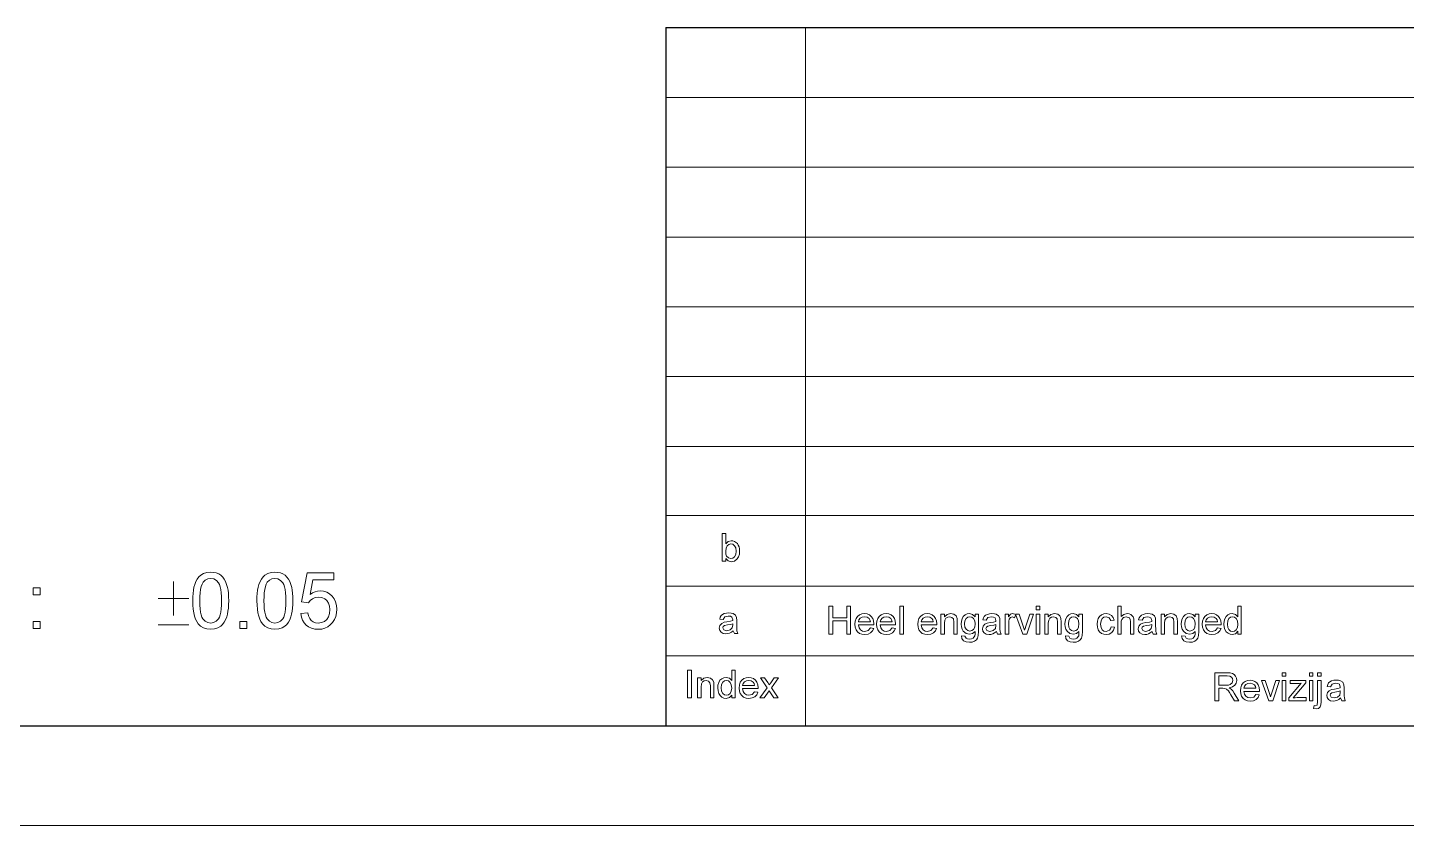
# Model space of a CAD drawing. Extents: x 0 to 594, y 0 to 575.
# Drawn here: x 330.1 to 427.9, y 0 to 56.6 of the extents above; entities that cross this region are included whole.
import ezdxf

# ---------------------------------------------------------------- set-up
doc = ezdxf.new("R2010")
doc.units = 0

msp = doc.modelspace()

# ---------------------------------------------------------------- linework, layer by layer
at = {"color": 7, "lineweight": 30}
for p, q in [((375.382, 56.571), (586.929, 56.571)), ((375.382, 56.571), (375.382, 7.071)), ((28.286, 7.071), (586.929, 7.071))]:
    msp.add_line(p, q, dxfattribs=at)
at = {"color": 7, "lineweight": 13}
for p, q in [((385.282, 56.571), (385.282, 7.071)), ((375.382, 51.621), (586.929, 51.621)), ((586.929, 46.671), (375.382, 46.671)), ((375.382, 41.721), (542.535, 41.721)), ((375.382, 36.771), (542.535, 36.771)), ((375.382, 31.821), (542.535, 31.821)), ((375.382, 26.871), (586.929, 26.871)), ((375.382, 21.971), (491.055, 21.971)), ((375.382, 16.971), (586.929, 16.971)), ((375.382, 12.021), (586.929, 12.021)), ((0, 0), (594, 0))]:
    msp.add_line(p, q, dxfattribs=at)
for points in [[(379.621, 18.726), (379.374, 18.726), (379.374, 20.705), (379.621, 20.705), (379.621, 19.97), (379.794, 20.129), (380.01, 20.182), (380.137, 20.169), (380.258, 20.13), (380.45, 19.981), (380.517, 19.876), (380.568, 19.751), (380.6, 19.611), (380.611, 19.462), (380.591, 19.237), (380.532, 19.049), (380.434, 18.897), (380.239, 18.748), (380.008, 18.698), (379.788, 18.756), (379.621, 18.931)], [(379.621, 19.451), (379.638, 19.239), (379.689, 19.096), (379.818, 18.963), (379.987, 18.918), (380.13, 18.951), (380.252, 19.049), (380.335, 19.213), (380.363, 19.442), (380.337, 19.673), (380.256, 19.835), (380.138, 19.931), (379.997, 19.963), (379.855, 19.93), (379.733, 19.831), (379.649, 19.67)], [(341.818, 15.93), (341.823, 16.201), (341.841, 16.452), (341.869, 16.682), (341.909, 16.89), (341.961, 17.078), (342.041, 17.286), (342.139, 17.465), (342.254, 17.617), (342.386, 17.74), (342.59, 17.862), (342.826, 17.935), (343.096, 17.959), (343.299, 17.945), (343.488, 17.902), (343.663, 17.831), (343.819, 17.733), (343.95, 17.609), (344.056, 17.46), (344.144, 17.286), (344.221, 17.09), (344.285, 16.869), (344.324, 16.68), (344.351, 16.46), (344.368, 16.21), (344.373, 15.93), (344.368, 15.661), (344.351, 15.412), (344.322, 15.183), (344.283, 14.976), (344.232, 14.788), (344.152, 14.58), (344.055, 14.401), (343.94, 14.249), (343.808, 14.124), (343.604, 14.002), (343.366, 13.928), (343.096, 13.904), (342.827, 13.928), (342.59, 14), (342.383, 14.12), (342.206, 14.288), (342.103, 14.45), (342.016, 14.636), (341.944, 14.846), (341.889, 15.081), (341.849, 15.34), (341.826, 15.623)], [(346.373, 15.93), (346.379, 16.201), (346.396, 16.452), (346.425, 16.682), (346.465, 16.89), (346.517, 17.078), (346.597, 17.286), (346.694, 17.465), (346.809, 17.617), (346.941, 17.74), (347.146, 17.862), (347.382, 17.935), (347.651, 17.959), (347.854, 17.945), (348.043, 17.902), (348.218, 17.831), (348.374, 17.733), (348.505, 17.609), (348.612, 17.46), (348.7, 17.286), (348.776, 17.09), (348.841, 16.869), (348.879, 16.68), (348.907, 16.46), (348.923, 16.21), (348.929, 15.93), (348.923, 15.661), (348.906, 15.412), (348.878, 15.183), (348.838, 14.976), (348.787, 14.788), (348.708, 14.58), (348.611, 14.401), (348.496, 14.249), (348.364, 14.124), (348.159, 14.002), (347.922, 13.928), (347.651, 13.904), (347.383, 13.928), (347.145, 14), (346.938, 14.12), (346.761, 14.288), (346.658, 14.45), (346.571, 14.636), (346.5, 14.846), (346.445, 15.081), (346.405, 15.34), (346.381, 15.623)], [(349.484, 15.015), (349.984, 15.071), (350.036, 14.851), (350.117, 14.671), (350.227, 14.53), (350.366, 14.429), (350.532, 14.369), (350.726, 14.348), (350.962, 14.377), (351.162, 14.464), (351.324, 14.609), (351.444, 14.801), (351.516, 15.032), (351.54, 15.3), (351.517, 15.553), (351.45, 15.768), (351.337, 15.945), (351.18, 16.077), (350.977, 16.155), (350.73, 16.182), (350.499, 16.155), (350.31, 16.074), (350.159, 15.949), (350.04, 15.793), (349.54, 15.848), (349.929, 17.904), (351.818, 17.904), (351.818, 17.404), (350.341, 17.404), (350.15, 16.369), (350.322, 16.482), (350.499, 16.562), (350.68, 16.61), (350.865, 16.626), (351.102, 16.603), (351.321, 16.535), (351.52, 16.422), (351.7, 16.263), (351.849, 16.068), (351.955, 15.848), (352.019, 15.601), (352.04, 15.329), (352.021, 15.067), (351.964, 14.823), (351.869, 14.597), (351.735, 14.39), (351.576, 14.215), (351.395, 14.079), (351.193, 13.982), (350.969, 13.923), (350.723, 13.904), (350.472, 13.923), (350.245, 13.98), (350.043, 14.075), (349.865, 14.208), (349.716, 14.373), (349.603, 14.562), (349.526, 14.776)], [(330.496, 16.348), (330.496, 16.848), (330.996, 16.848), (330.996, 16.348)], [(342.318, 15.932), (342.324, 15.624), (342.343, 15.354), (342.374, 15.121), (342.417, 14.926), (342.474, 14.769), (342.542, 14.65), (342.703, 14.482), (342.888, 14.382), (343.096, 14.348), (343.303, 14.382), (343.488, 14.483), (343.649, 14.651), (343.717, 14.771), (343.774, 14.928), (343.817, 15.123), (343.848, 15.355), (343.867, 15.625), (343.873, 15.932), (343.867, 16.232), (343.849, 16.497), (343.819, 16.726), (343.777, 16.92), (343.722, 17.078), (343.656, 17.201), (343.496, 17.375), (343.308, 17.48), (343.09, 17.515), (342.884, 17.484), (342.704, 17.392), (342.55, 17.238), (342.479, 17.103), (342.421, 16.936), (342.376, 16.734), (342.344, 16.5), (342.324, 16.233)], [(346.873, 15.932), (346.88, 15.624), (346.898, 15.354), (346.929, 15.121), (346.973, 14.926), (347.029, 14.769), (347.098, 14.65), (347.259, 14.482), (347.443, 14.382), (347.651, 14.348), (347.859, 14.382), (348.043, 14.483), (348.204, 14.651), (348.273, 14.771), (348.329, 14.928), (348.373, 15.123), (348.404, 15.355), (348.423, 15.625), (348.429, 15.932), (348.423, 16.232), (348.405, 16.497), (348.375, 16.726), (348.332, 16.92), (348.278, 17.078), (348.211, 17.201), (348.052, 17.375), (347.863, 17.48), (347.646, 17.515), (347.44, 17.484), (347.26, 17.392), (347.106, 17.238), (347.035, 17.103), (346.977, 16.936), (346.931, 16.734), (346.899, 16.5), (346.88, 16.233)], [(380.16, 13.804), (380.025, 13.701), (379.9, 13.634), (379.775, 13.597), (379.642, 13.584), (379.441, 13.613), (379.292, 13.699), (379.201, 13.829), (379.17, 13.991), (379.216, 14.182), (379.337, 14.32), (379.506, 14.4), (379.714, 14.436), (379.96, 14.474), (380.131, 14.519), (380.132, 14.577), (380.067, 14.772), (379.956, 14.829), (379.802, 14.848), (379.56, 14.794), (379.445, 14.601), (379.198, 14.629), (379.241, 14.766), (379.305, 14.874), (379.396, 14.957), (379.521, 15.018), (379.674, 15.056), (379.849, 15.068), (380.016, 15.057), (380.149, 15.025), (380.319, 14.915), (380.395, 14.748), (380.407, 14.532), (380.407, 14.224), (380.411, 13.959), (380.424, 13.803), (380.49, 13.612), (380.242, 13.612)], [(386.947, 13.56), (386.947, 15.539), (387.222, 15.539), (387.222, 14.715), (388.211, 14.715), (388.211, 15.539), (388.486, 15.539), (388.486, 13.56), (388.211, 13.56), (388.211, 14.495), (387.222, 14.495), (387.222, 13.56)], [(389.885, 14), (390.128, 13.972), (390.041, 13.787), (389.903, 13.648), (389.717, 13.561), (389.485, 13.533), (389.286, 13.554), (389.117, 13.618), (388.977, 13.725), (388.872, 13.87), (388.81, 14.049), (388.789, 14.263), (388.81, 14.484), (388.873, 14.669), (388.978, 14.819), (389.118, 14.929), (389.282, 14.995), (389.471, 15.017), (389.654, 14.996), (389.814, 14.931), (389.95, 14.824), (390.053, 14.679), (390.115, 14.498), (390.135, 14.283), (390.134, 14.22), (389.036, 14.22), (389.078, 14.02), (389.176, 13.873), (389.317, 13.783), (389.49, 13.753), (389.728, 13.812)], [(389.036, 14.44), (389.888, 14.44), (389.855, 14.577), (389.79, 14.675), (389.648, 14.767), (389.47, 14.797), (389.306, 14.773), (389.17, 14.7), (389.076, 14.586)], [(391.424, 14), (391.667, 13.972), (391.581, 13.787), (391.443, 13.648), (391.256, 13.561), (391.024, 13.533), (390.825, 13.554), (390.656, 13.618), (390.516, 13.725), (390.411, 13.87), (390.349, 14.049), (390.328, 14.263), (390.349, 14.484), (390.412, 14.669), (390.518, 14.819), (390.657, 14.929), (390.821, 14.995), (391.01, 15.017), (391.194, 14.996), (391.353, 14.931), (391.489, 14.824), (391.592, 14.679), (391.654, 14.498), (391.675, 14.283), (391.673, 14.22), (390.575, 14.22), (390.617, 14.02), (390.715, 13.873), (390.856, 13.783), (391.029, 13.753), (391.268, 13.812)], [(390.575, 14.44), (391.427, 14.44), (391.394, 14.577), (391.329, 14.675), (391.188, 14.767), (391.009, 14.797), (390.845, 14.773), (390.71, 14.7), (390.615, 14.586)], [(391.977, 13.56), (391.977, 15.539), (392.224, 15.539), (392.224, 13.56)], [(394.338, 14), (394.58, 13.972), (394.494, 13.787), (394.356, 13.648), (394.17, 13.561), (393.938, 13.533), (393.739, 13.554), (393.569, 13.618), (393.429, 13.725), (393.325, 13.87), (393.262, 14.049), (393.241, 14.263), (393.262, 14.484), (393.326, 14.669), (393.431, 14.819), (393.57, 14.929), (393.734, 14.995), (393.924, 15.017), (394.107, 14.996), (394.267, 14.931), (394.402, 14.824), (394.506, 14.679), (394.568, 14.498), (394.588, 14.283), (394.587, 14.22), (393.489, 14.22), (393.531, 14.02), (393.629, 13.873), (393.77, 13.783), (393.942, 13.753), (394.181, 13.812)], [(393.489, 14.44), (394.341, 14.44), (394.308, 14.577), (394.243, 14.675), (394.101, 14.767), (393.923, 14.797), (393.759, 14.773), (393.623, 14.7), (393.529, 14.586)], [(394.891, 13.56), (394.891, 14.989), (395.138, 14.989), (395.138, 14.787), (395.323, 14.959), (395.575, 15.017), (395.804, 14.971), (395.96, 14.849), (396.032, 14.671), (396.045, 14.436), (396.045, 13.56), (395.798, 13.56), (395.798, 14.42), (395.77, 14.638), (395.672, 14.754), (395.508, 14.797), (395.367, 14.773), (395.247, 14.7), (395.165, 14.559), (395.138, 14.331), (395.138, 13.56)], [(396.347, 13.45), (396.595, 13.423), (396.675, 13.268), (396.78, 13.219), (396.916, 13.203), (397.062, 13.219), (397.171, 13.268), (397.292, 13.451), (397.306, 13.562), (397.309, 13.753), (397.135, 13.608), (396.923, 13.56), (396.668, 13.613), (396.477, 13.772), (396.39, 13.923), (396.337, 14.092), (396.32, 14.28), (396.337, 14.476), (396.39, 14.657), (396.477, 14.81), (396.596, 14.923), (396.742, 14.993), (396.911, 15.017), (397.131, 14.962), (397.309, 14.797), (397.309, 14.989), (397.557, 14.989), (397.557, 13.756), (397.54, 13.471), (397.489, 13.283), (397.401, 13.159), (397.274, 13.064), (397.11, 13.003), (396.912, 12.983), (396.681, 13.012), (396.499, 13.099), (396.382, 13.245)], [(396.567, 14.298), (396.594, 14.064), (396.673, 13.904), (396.792, 13.811), (396.938, 13.78), (397.083, 13.811), (397.202, 13.903), (397.283, 14.062), (397.309, 14.29), (397.282, 14.51), (397.199, 14.669), (397.078, 14.765), (396.934, 14.797), (396.793, 14.766), (396.674, 14.671), (396.594, 14.515)], [(398.821, 13.753), (398.686, 13.65), (398.561, 13.582), (398.437, 13.545), (398.303, 13.533), (398.102, 13.561), (397.954, 13.647), (397.862, 13.778), (397.832, 13.94), (397.878, 14.13), (397.999, 14.269), (398.167, 14.348), (398.375, 14.384), (398.621, 14.422), (398.792, 14.467), (398.794, 14.526), (398.728, 14.721), (398.617, 14.778), (398.464, 14.797), (398.222, 14.742), (398.106, 14.55), (397.859, 14.577), (397.902, 14.714), (397.966, 14.823), (398.058, 14.905), (398.182, 14.966), (398.335, 15.004), (398.51, 15.017), (398.678, 15.006), (398.81, 14.973), (398.98, 14.864), (399.056, 14.697), (399.068, 14.48), (399.068, 14.173), (399.073, 13.907), (399.085, 13.752), (399.151, 13.56), (398.904, 13.56)], [(399.453, 13.56), (399.453, 14.989), (399.673, 14.989), (399.673, 14.798), (399.817, 14.974), (399.963, 15.017), (400.195, 14.949), (400.116, 14.728), (399.953, 14.797), (399.822, 14.748), (399.738, 14.613), (399.71, 14.475), (399.701, 14.324), (399.701, 13.56)], [(400.686, 13.56), (400.168, 14.989), (400.43, 14.989), (400.724, 14.133), (400.771, 13.992), (400.814, 13.845), (400.852, 13.97), (400.902, 14.117), (401.198, 14.989), (401.46, 14.989), (400.976, 13.56)], [(401.652, 15.292), (401.652, 15.539), (401.9, 15.539), (401.9, 15.292)], [(401.652, 13.56), (401.652, 14.989), (401.9, 14.989), (401.9, 13.56)], [(402.257, 13.56), (402.257, 14.989), (402.504, 14.989), (402.504, 14.787), (402.689, 14.959), (402.941, 15.017), (403.17, 14.971), (403.326, 14.849), (403.398, 14.671), (403.411, 14.436), (403.411, 13.56), (403.164, 13.56), (403.164, 14.42), (403.136, 14.638), (403.039, 14.754), (402.874, 14.797), (402.734, 14.773), (402.614, 14.7), (402.532, 14.559), (402.504, 14.331), (402.504, 13.56)], [(403.714, 13.45), (403.961, 13.423), (404.041, 13.268), (404.146, 13.219), (404.283, 13.203), (404.429, 13.219), (404.537, 13.268), (404.658, 13.451), (404.672, 13.562), (404.676, 13.753), (404.501, 13.608), (404.289, 13.56), (404.034, 13.613), (403.844, 13.772), (403.756, 13.923), (403.704, 14.092), (403.686, 14.28), (403.704, 14.476), (403.757, 14.657), (403.843, 14.81), (403.962, 14.923), (404.108, 14.993), (404.277, 15.017), (404.498, 14.962), (404.676, 14.797), (404.676, 14.989), (404.923, 14.989), (404.923, 13.756), (404.906, 13.471), (404.855, 13.283), (404.767, 13.159), (404.64, 13.064), (404.476, 13.003), (404.278, 12.983), (404.047, 13.012), (403.865, 13.099), (403.749, 13.245)], [(403.933, 14.298), (403.96, 14.064), (404.039, 13.904), (404.158, 13.811), (404.304, 13.78), (404.449, 13.811), (404.569, 13.903), (404.649, 14.062), (404.676, 14.29), (404.648, 14.51), (404.565, 14.669), (404.444, 14.765), (404.3, 14.797), (404.159, 14.766), (404.04, 14.671), (403.96, 14.515)], [(406.957, 14.082), (407.204, 14.055), (407.135, 13.836), (407.006, 13.671), (406.828, 13.567), (406.613, 13.533), (406.432, 13.554), (406.275, 13.617), (406.145, 13.723), (406.046, 13.868), (405.987, 14.051), (405.967, 14.27), (405.986, 14.485), (406.043, 14.672), (406.139, 14.823), (406.275, 14.931), (406.436, 14.995), (406.612, 15.017), (406.822, 14.986), (406.989, 14.895), (407.109, 14.748), (407.177, 14.55), (406.929, 14.522), (406.814, 14.728), (406.614, 14.797), (406.453, 14.766), (406.326, 14.672), (406.243, 14.51), (406.215, 14.276), (406.242, 14.039), (406.323, 13.877), (406.447, 13.784), (406.605, 13.753), (406.838, 13.833), (406.915, 13.936)], [(407.424, 13.56), (407.424, 15.539), (407.672, 15.539), (407.672, 14.81), (407.86, 14.965), (408.092, 15.017), (408.239, 15.001), (408.364, 14.955), (408.529, 14.782), (408.566, 14.647), (408.579, 14.463), (408.579, 13.56), (408.331, 13.56), (408.331, 14.454), (408.312, 14.609), (408.255, 14.715), (408.038, 14.797), (407.842, 14.742), (407.711, 14.592), (407.681, 14.48), (407.672, 14.332), (407.672, 13.56)], [(409.87, 13.753), (409.736, 13.65), (409.611, 13.582), (409.486, 13.545), (409.353, 13.533), (409.152, 13.561), (409.003, 13.647), (408.912, 13.778), (408.881, 13.94), (408.927, 14.13), (409.048, 14.269), (409.216, 14.348), (409.424, 14.384), (409.67, 14.422), (409.842, 14.467), (409.843, 14.526), (409.777, 14.721), (409.667, 14.778), (409.513, 14.797), (409.271, 14.742), (409.156, 14.55), (408.908, 14.577), (408.952, 14.714), (409.016, 14.823), (409.107, 14.905), (409.232, 14.966), (409.384, 15.004), (409.56, 15.017), (409.727, 15.006), (409.86, 14.973), (410.03, 14.864), (410.106, 14.697), (410.118, 14.48), (410.118, 14.173), (410.122, 13.907), (410.134, 13.752), (410.2, 13.56), (409.953, 13.56)], [(410.503, 13.56), (410.503, 14.989), (410.75, 14.989), (410.75, 14.787), (410.935, 14.959), (411.187, 15.017), (411.416, 14.971), (411.572, 14.849), (411.644, 14.671), (411.657, 14.436), (411.657, 13.56), (411.41, 13.56), (411.41, 14.42), (411.382, 14.638), (411.285, 14.754), (411.12, 14.797), (410.979, 14.773), (410.86, 14.7), (410.777, 14.559), (410.75, 14.331), (410.75, 13.56)], [(411.959, 13.45), (412.207, 13.423), (412.287, 13.268), (412.392, 13.219), (412.528, 13.203), (412.675, 13.219), (412.783, 13.268), (412.904, 13.451), (412.918, 13.562), (412.921, 13.753), (412.747, 13.608), (412.535, 13.56), (412.28, 13.613), (412.09, 13.772), (412.002, 13.923), (411.949, 14.092), (411.932, 14.28), (411.95, 14.476), (412.003, 14.657), (412.089, 14.81), (412.208, 14.923), (412.354, 14.993), (412.523, 15.017), (412.743, 14.962), (412.921, 14.797), (412.921, 14.989), (413.169, 14.989), (413.169, 13.756), (413.152, 13.471), (413.101, 13.283), (413.013, 13.159), (412.886, 13.064), (412.722, 13.003), (412.524, 12.983), (412.293, 13.012), (412.111, 13.099), (411.995, 13.245)], [(412.179, 14.298), (412.206, 14.064), (412.285, 13.904), (412.404, 13.811), (412.55, 13.78), (412.695, 13.811), (412.814, 13.903), (412.895, 14.062), (412.921, 14.29), (412.894, 14.51), (412.811, 14.669), (412.69, 14.765), (412.546, 14.797), (412.405, 14.766), (412.286, 14.671), (412.206, 14.515)], [(414.513, 14), (414.755, 13.972), (414.669, 13.787), (414.531, 13.648), (414.344, 13.561), (414.112, 13.533), (413.913, 13.554), (413.744, 13.618), (413.604, 13.725), (413.5, 13.87), (413.437, 14.049), (413.416, 14.263), (413.437, 14.484), (413.501, 14.669), (413.606, 14.819), (413.745, 14.929), (413.909, 14.995), (414.099, 15.017), (414.282, 14.996), (414.442, 14.931), (414.577, 14.824), (414.68, 14.679), (414.742, 14.498), (414.763, 14.283), (414.762, 14.22), (413.664, 14.22), (413.706, 14.02), (413.803, 13.873), (413.945, 13.783), (414.117, 13.753), (414.356, 13.812)], [(413.664, 14.44), (414.516, 14.44), (414.483, 14.577), (414.418, 14.675), (414.276, 14.767), (414.097, 14.797), (413.934, 14.773), (413.798, 14.7), (413.704, 14.586)], [(415.945, 13.56), (415.945, 13.768), (415.781, 13.591), (415.555, 13.533), (415.395, 13.556), (415.249, 13.626), (415.125, 13.738), (415.032, 13.888), (414.975, 14.068), (414.955, 14.273), (414.973, 14.476), (415.026, 14.659), (415.114, 14.812), (415.238, 14.925), (415.388, 14.994), (415.554, 15.017), (415.782, 14.957), (415.945, 14.801), (415.945, 15.539), (416.192, 15.539), (416.192, 13.56)], [(415.203, 14.274), (415.231, 14.045), (415.314, 13.882), (415.436, 13.785), (415.578, 13.753), (415.719, 13.784), (415.838, 13.876), (415.918, 14.033), (415.945, 14.255), (415.918, 14.498), (415.836, 14.666), (415.714, 14.764), (415.567, 14.797), (415.424, 14.766), (415.307, 14.671), (415.229, 14.509)], [(330.496, 13.959), (330.496, 14.459), (330.996, 14.459), (330.996, 13.959)], [(345.151, 13.959), (345.151, 14.459), (345.651, 14.459), (345.651, 13.959)], [(380.132, 14.299), (379.972, 14.255), (379.748, 14.218), (379.543, 14.175), (379.45, 14.106), (379.418, 14.004), (379.489, 13.861), (379.697, 13.804), (379.938, 13.863), (380.093, 14.013), (380.131, 14.222)], [(398.794, 14.247), (398.634, 14.203), (398.41, 14.167), (398.204, 14.124), (398.112, 14.054), (398.079, 13.952), (398.15, 13.81), (398.358, 13.753), (398.599, 13.811), (398.754, 13.962), (398.792, 14.17)], [(409.843, 14.247), (409.683, 14.203), (409.459, 14.167), (409.254, 14.124), (409.161, 14.054), (409.128, 13.952), (409.199, 13.81), (409.408, 13.753), (409.649, 13.811), (409.804, 13.962), (409.842, 14.17)], [(376.914, 9.038), (376.914, 11.017), (377.189, 11.017), (377.189, 9.038)], [(380.047, 9.038), (380.047, 9.245), (379.883, 9.069), (379.657, 9.01), (379.497, 9.034), (379.351, 9.104), (379.227, 9.216), (379.135, 9.365), (379.077, 9.546), (379.058, 9.751), (379.075, 9.954), (379.128, 10.137), (379.217, 10.29), (379.34, 10.402), (379.49, 10.472), (379.656, 10.495), (379.884, 10.435), (380.047, 10.279), (380.047, 11.017), (380.295, 11.017), (380.295, 9.038)], [(414.326, 8.844), (414.326, 10.823), (415.191, 10.823), (415.414, 10.81), (415.576, 10.77), (415.694, 10.697), (415.786, 10.583), (415.846, 10.441), (415.865, 10.286), (415.833, 10.093), (415.735, 9.933), (415.569, 9.816), (415.331, 9.751), (415.484, 9.652), (415.591, 9.533), (415.693, 9.386), (416.022, 8.844), (415.705, 8.844), (415.454, 9.259), (415.354, 9.417), (415.273, 9.533), (415.146, 9.664), (415.031, 9.714), (414.892, 9.723), (414.601, 9.723), (414.601, 8.844)], [(419.1, 10.576), (419.1, 10.823), (419.347, 10.823), (419.347, 10.576)], [(421.024, 10.576), (421.024, 10.823), (421.271, 10.823), (421.271, 10.576)], [(421.601, 10.576), (421.601, 10.823), (421.849, 10.823), (421.849, 10.576)], [(377.628, 9.038), (377.628, 10.467), (377.876, 10.467), (377.876, 10.265), (378.061, 10.437), (378.313, 10.495), (378.542, 10.448), (378.698, 10.327), (378.77, 10.149), (378.783, 9.914), (378.783, 9.038), (378.536, 9.038), (378.536, 9.897), (378.508, 10.116), (378.41, 10.232), (378.246, 10.275), (378.105, 10.251), (377.985, 10.178), (377.903, 10.037), (377.876, 9.809), (377.876, 9.038)], [(379.305, 9.752), (379.333, 9.523), (379.417, 9.36), (379.538, 9.263), (379.68, 9.23), (379.822, 9.261), (379.94, 9.354), (380.021, 9.511), (380.047, 9.733), (380.02, 9.976), (379.938, 10.144), (379.817, 10.242), (379.67, 10.275), (379.527, 10.243), (379.41, 10.149), (379.331, 9.987)], [(381.666, 9.478), (381.909, 9.45), (381.822, 9.265), (381.684, 9.126), (381.498, 9.039), (381.266, 9.01), (381.067, 9.032), (380.897, 9.096), (380.757, 9.202), (380.653, 9.348), (380.59, 9.527), (380.569, 9.741), (380.591, 9.962), (380.654, 10.147), (380.759, 10.297), (380.898, 10.407), (381.063, 10.473), (381.252, 10.495), (381.435, 10.473), (381.595, 10.409), (381.731, 10.302), (381.834, 10.157), (381.896, 9.976), (381.916, 9.761), (381.915, 9.698), (380.817, 9.698), (380.859, 9.498), (380.957, 9.351), (381.098, 9.26), (381.27, 9.23), (381.509, 9.289)], [(380.817, 9.918), (381.669, 9.918), (381.636, 10.055), (381.571, 10.153), (381.429, 10.244), (381.251, 10.275), (381.087, 10.251), (380.951, 10.178), (380.857, 10.064)], [(382.054, 9.038), (382.564, 9.754), (382.081, 10.467), (382.379, 10.467), (382.607, 10.13), (382.716, 9.969), (382.823, 10.119), (383.071, 10.467), (383.367, 10.467), (382.861, 9.755), (383.346, 9.038), (383.048, 9.038), (382.762, 9.461), (382.708, 9.54), (382.351, 9.038)], [(414.601, 9.943), (415.14, 9.943), (415.292, 9.953), (415.404, 9.981), (415.543, 10.1), (415.59, 10.279), (415.567, 10.408), (415.497, 10.512), (415.376, 10.58), (415.201, 10.603), (414.601, 10.603)], [(417.228, 9.284), (417.471, 9.256), (417.384, 9.07), (417.246, 8.932), (417.06, 8.845), (416.828, 8.816), (416.629, 8.838), (416.459, 8.902), (416.319, 9.008), (416.215, 9.153), (416.152, 9.333), (416.132, 9.547), (416.153, 9.767), (416.216, 9.953), (416.321, 10.103), (416.46, 10.213), (416.625, 10.279), (416.814, 10.301), (416.997, 10.279), (417.157, 10.215), (417.293, 10.108), (417.396, 9.963), (417.458, 9.782), (417.478, 9.567), (417.477, 9.504), (416.379, 9.504), (416.421, 9.304), (416.519, 9.157), (416.66, 9.066), (416.832, 9.036), (417.071, 9.095)], [(416.379, 9.723), (417.231, 9.723), (417.198, 9.861), (417.133, 9.959), (416.991, 10.05), (416.813, 10.081), (416.649, 10.056), (416.513, 9.983), (416.419, 9.87)], [(418.134, 8.844), (417.616, 10.273), (417.878, 10.273), (418.171, 9.417), (418.219, 9.276), (418.262, 9.129), (418.3, 9.253), (418.35, 9.401), (418.646, 10.273), (418.908, 10.273), (418.424, 8.844)], [(419.1, 8.844), (419.1, 10.273), (419.347, 10.273), (419.347, 8.844)], [(419.567, 8.844), (419.567, 9.051), (420.436, 10.081), (420.302, 10.06), (420.185, 10.053), (419.65, 10.053), (419.65, 10.273), (420.777, 10.273), (420.777, 10.11), (420.013, 9.205), (419.871, 9.036), (420.024, 9.057), (420.166, 9.064), (420.804, 9.064), (420.804, 8.844)], [(421.024, 8.844), (421.024, 10.273), (421.271, 10.273), (421.271, 8.844)], [(421.31, 8.293), (421.355, 8.505), (421.463, 8.487), (421.567, 8.535), (421.601, 8.779), (421.601, 10.273), (421.849, 10.273), (421.849, 8.768), (421.832, 8.545), (421.781, 8.401), (421.667, 8.3), (421.496, 8.267)], [(423.239, 9.036), (423.104, 8.933), (422.979, 8.866), (422.855, 8.829), (422.721, 8.816), (422.52, 8.845), (422.372, 8.931), (422.28, 9.061), (422.25, 9.224), (422.296, 9.414), (422.417, 9.553), (422.585, 9.632), (422.793, 9.668), (423.039, 9.706), (423.21, 9.751), (423.212, 9.81), (423.146, 10.004), (423.036, 10.062), (422.882, 10.081), (422.64, 10.026), (422.525, 9.833), (422.277, 9.861), (422.32, 9.998), (422.385, 10.106), (422.476, 10.189), (422.601, 10.25), (422.753, 10.288), (422.928, 10.301), (423.096, 10.29), (423.228, 10.257), (423.398, 10.147), (423.475, 9.98), (423.487, 9.764), (423.487, 9.457), (423.491, 9.191), (423.503, 9.036), (423.569, 8.844), (423.322, 8.844)], [(423.212, 9.531), (423.052, 9.487), (422.828, 9.45), (422.622, 9.407), (422.53, 9.338), (422.497, 9.236), (422.568, 9.093), (422.776, 9.036), (423.018, 9.095), (423.173, 9.245), (423.21, 9.454)]]:
    msp.add_lwpolyline(points, close=True, dxfattribs=at)
for points in [[(340.46, 14.893), (340.46, 17.293)], [(339.38, 16.093), (341.54, 16.093)], [(339.38, 14.226), (341.54, 14.226)]]:
    msp.add_lwpolyline(points, dxfattribs=at)

doc.saveas('drawing.dxf')
